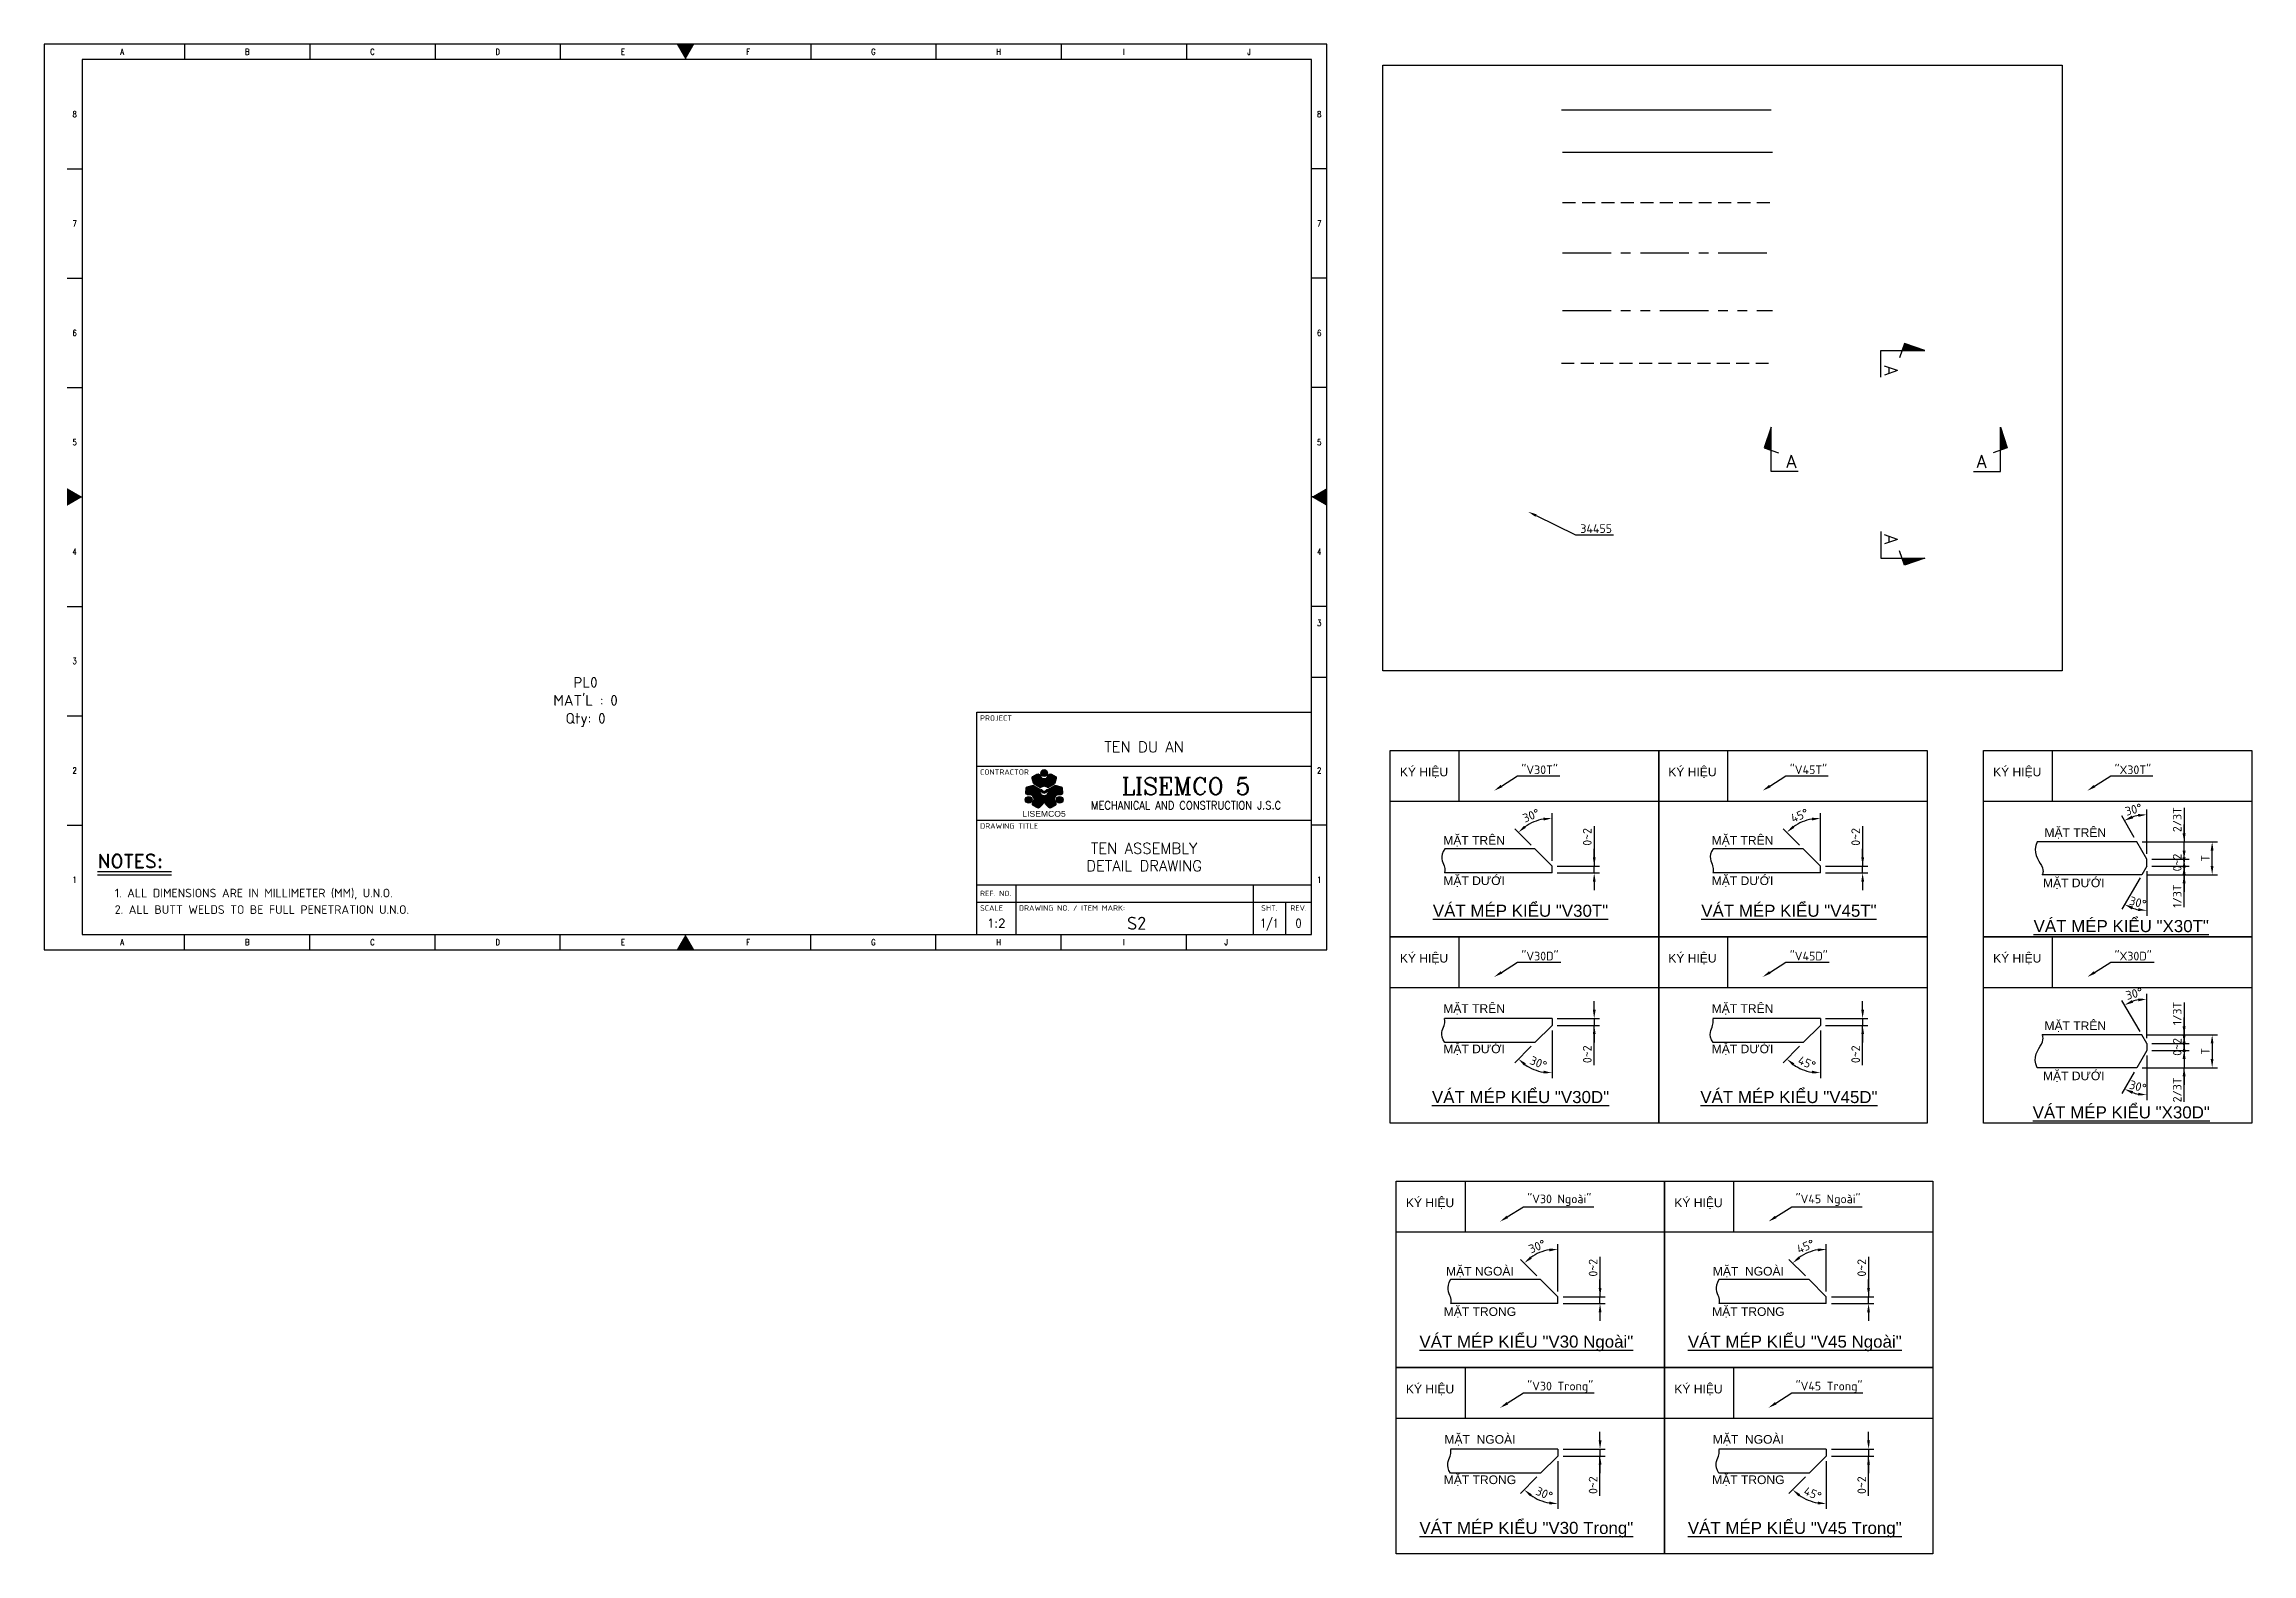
# Model space of a CAD drawing. Header units: millimetres. Extents: x 0 to 1022, y -280 to 420.
import ezdxf
from ezdxf import colors
from ezdxf.entities.mleader import LeaderData, LeaderLine
from ezdxf.enums import TextEntityAlignment as Align
from ezdxf.math import Vec2, Vec3

# ---------------------------------------------------------------- set-up
doc = ezdxf.new("R2010")
doc.units = ezdxf.units.MM
doc.header["$LTSCALE"] = 12
for name, pattern in [('CENTER', [2, 1.25, -0.25, 0.25, -0.25]), ('HIDDEN', [0.375, 0.25, -0.125]), ('PHANTOM', [2.5, 1.25, -0.25, 0.25, -0.25, 0.25, -0.25])]:
    doc.linetypes.add(name, pattern=pattern)
for name, color, linetype in [('1', 1, 'CENTER'), ('2', 2, 'HIDDEN'), ('3', 3, 'Continuous'), ('4', 4, 'Continuous'), ('6', 5, 'PHANTOM'), ('9', 9, 'Continuous'), ('M-Joint', 4, 'HIDDEN')]:
    doc.layers.add(name, color=color, linetype=linetype)
doc.styles.add('Arial Narrow', font='ARIALN.TTF')
doc.styles.add('ISOCP', font='isocpeur.ttf')
doc.styles.add('romanc', font='romanc.shx')
doc.styles.add('romand', font='romand.shx')
doc.styles.add('romans', font='romans.shx', dxfattribs={"width": 0.8})
doc.styles.add('VM', font='arial.ttf')

# ---------------------------------------------------------------- blocks, each defined once
blk = doc.blocks.new('A$C0BBF6388')
at = {"layer": '3'}
blk.add_line((0, 0), (21.38, 0), dxfattribs=at)
at = {"layer": '4'}
blk.add_line((0, -1), (21.38, -1), dxfattribs=at)
at = {"layer": '2', "color": 2, "insert": (5, -5), "char_height": 2.5, "attachment_point": 1, "style": 'ISOCP'}
blk.add_mtext('\\pxsm1.15;1. ALL DIMENSIONS ARE IN MILLIMETER (MM), U.N.O.\\P2. ALL BUTT WELDS TO BE FULL PENETRATION U.N.O.', dxfattribs=at)
at = {"layer": '3', "style": 'romand'}
blk.add_text('NOTES:', height=4, dxfattribs=at).set_placement((0, 3), align=Align.MIDDLE_LEFT)
blk = doc.blocks.new('L5MC Logo')
at = {"layer": '3'}
h = blk.add_hatch(color=5, dxfattribs=at)
h.dxf.hatch_style = 1
h.paths.add_polyline_path([(-13.6, 5), (-33.3, 16.3, 0.198912), (-37.1, 16.8), (-52, 12.8, 0.329462), (-55.7, 8.2), (-56.3, -6.8, 0.392601), (-51.8, -11.9), (-38.7, -13.4, -0.238604), (-35, -15.8), (-31.2, -22.4, -0.238604), (-31, -26.9), (-36.2, -38.9, 0.392601), (-34, -45.3), (-20.8, -52.3, 0.329462), (-14.9, -51.5), (-4, -40.5, 0.198912), (-2.5, -37), (-2.5, -14.3, -0.467113)])
h = blk.add_hatch(color=5, dxfattribs=at)
h.dxf.hatch_style = 1
h.paths.add_polyline_path([(11.1, 9.3), (30.8, 20.7, 0.198912), (33.1, 23.7), (37.1, 38.6, 0.329462), (34.9, 44.2), (22.3, 52.1, 0.392601), (15.6, 50.8), (7.8, 40.2, -0.238604), (3.8, 38.2), (-3.8, 38.2, -0.238604), (-7.8, 40.2), (-15.6, 50.8, 0.392601), (-22.3, 52.1), (-34.9, 44.2, 0.329462), (-37.1, 38.6), (-33.1, 23.7, 0.198912), (-30.8, 20.7), (-11.1, 9.3, -0.467113)])
h = blk.add_hatch(color=1, dxfattribs=at)
h.dxf.hatch_style = 1
h.paths.add_polyline_path([(4.8, -5.2), (10.3, -1.1, 1), (7.3, 2.9), (3, -0.3, -0.334595), (-3, -0.3), (-7.3, 2.9, 1), (-10.3, -1.1), (-4.8, -5.2, 0.334595)])
h = blk.add_hatch(color=1, dxfattribs=at)
h.dxf.hatch_style = 1
h.paths.add_polyline_path([(10.5, 55.3, 1), (-10.5, 55.3, 1)])
h = blk.add_hatch(color=5, dxfattribs=at)
h.dxf.hatch_style = 1
h.paths.add_polyline_path([(2.5, -14.3), (2.5, -37, 0.198912), (4, -40.5), (14.9, -51.5, 0.329462), (20.8, -52.3), (34, -45.3, 0.392601), (36.2, -38.9), (31, -26.9, -0.238604), (31.2, -22.4), (35, -15.8, -0.238604), (38.7, -13.4), (51.8, -11.9, 0.392601), (56.3, -6.8), (55.7, 8.2, 0.329462), (52, 12.8), (37.1, 16.8, 0.198912), (33.3, 16.3), (13.6, 5, -0.467113)])
h = blk.add_hatch(color=1, dxfattribs=at)
h.dxf.hatch_style = 1
h.paths.add_polyline_path([(-37.3, -27.6, 1), (-58.3, -27.6, 1)])
h = blk.add_hatch(color=1, dxfattribs=at)
h.dxf.hatch_style = 1
h.paths.add_polyline_path([(37.3, -27.6, 1), (58.3, -27.6, 1)])
at = {"layer": '3', "color": 5}
for points in [[(-31.2, -22.4), (-35, -15.8, 0.238604), (-38.7, -13.4), (-51.8, -11.9, -0.392601), (-56.3, -6.8), (-55.7, 8.2, -0.329462), (-52, 12.8), (-37.1, 16.8, -0.198912), (-33.3, 16.3), (-13.6, 5, 0.467113), (-2.5, -14.3), (-2.5, -37, -0.198912), (-4, -40.5), (-14.9, -51.5, -0.329462), (-20.8, -52.3), (-34, -45.3, -0.392601), (-36.2, -38.9), (-31, -26.9, 0.238604)], [(-3.8, 38.2), (3.8, 38.2, 0.238604), (7.8, 40.2), (15.6, 50.8, -0.392601), (22.3, 52.1), (34.9, 44.2, -0.329462), (37.1, 38.6), (33.1, 23.7, -0.198912), (30.8, 20.7), (11.1, 9.3, 0.467113), (-11.1, 9.3), (-30.8, 20.7, -0.198912), (-33.1, 23.7), (-37.1, 38.6, -0.329462), (-34.9, 44.2), (-22.3, 52.1, -0.392601), (-15.6, 50.8), (-7.8, 40.2, 0.238604)], [(35, -15.8), (31.2, -22.4, 0.238604), (31, -26.9), (36.2, -38.9, -0.392601), (34, -45.3), (20.8, -52.3, -0.329462), (14.9, -51.5), (4, -40.5, -0.198912), (2.5, -37), (2.5, -14.3, 0.467113), (13.6, 5), (33.3, 16.3, -0.198912), (37.1, 16.8), (52, 12.8, -0.329462), (55.7, 8.2), (56.3, -6.8, -0.392601), (51.8, -11.9), (38.7, -13.4, 0.238604)]]:
    blk.add_lwpolyline(points, format="xyb", close=True, dxfattribs=at)
at = {"layer": '3', "color": 1}
blk.add_lwpolyline([(-3, -0.3), (-7.3, 2.9, 1), (-10.3, -1.1), (-4.8, -5.2, 0.334595), (4.8, -5.2), (10.3, -1.1, 1), (7.3, 2.9), (3, -0.3, -0.334595)], format="xyb", close=True, dxfattribs=at)
for centre in [(0, 55.3), (-47.8, -27.6), (47.8, -27.6)]:
    blk.add_circle(centre, 10.5, dxfattribs=at)
at = {"layer": '1', "style": 'Arial Narrow', "width": 1.295911}
blk.add_text('LISEMCO5', height=17.86, dxfattribs=at).set_placement((-67.5, -79.6), (66.5, -79.6), align=Align.FIT)
blk = doc.blocks.new('KHUNG TEN')
at = {"layer": '3'}
blk.add_lwpolyline([(-816, 10), (-10, 10), (-10, 584), (-816, 584)], close=True, dxfattribs=at)
at = {"layer": '4'}
for p, q in [((-748.9, 594), (-748.9, 584)), ((-666.8, 594), (-666.8, 584)), ((-584.7, 594), (-584.7, 584)), ((-502.6, 594), (-502.6, 584)), ((-420.5, 594), (-420.5, 584)), ((-338.4, 594), (-338.4, 584)), ((-256.3, 594), (-256.3, 584)), ((-174.2, 594), (-174.2, 584)), ((-92.1, 594), (-92.1, 584)), ((-826, 512.2), (-816, 512.2)), ((0, 512.2), (-10, 512.2)), ((-826, 440.5), (-816, 440.5)), ((0, 440.5), (-10, 440.5)), ((-826, 368.8), (-816, 368.8)), ((0, 368.8), (-10, 368.8)), ((-826, 297), (-816, 297)), ((0, 297), (-10, 297)), ((-826, 225.2), (-816, 225.2)), ((0, 225.2), (-10, 225.2)), ((0, 178.5), (-10, 178.5)), ((-826, 153.5), (-816, 153.5)), ((-826, 81.8), (-816, 81.8)), ((0, 81.8), (-10, 81.8)), ((-748.9, 0), (-748.9, 10)), ((-666.8, 0), (-666.8, 10)), ((-584.7, 0), (-584.7, 10)), ((-502.6, 0), (-502.6, 10)), ((-420.5, 0), (-420.5, 10)), ((-338.4, 0), (-338.4, 10)), ((-256.3, 0), (-256.3, 10)), ((-174.2, 0), (-174.2, 10)), ((-92.1, 0), (-92.1, 10))]:
    blk.add_line(p, q, dxfattribs=at)
blk.add_lwpolyline([(-841, 0), (0, 0), (0, 594), (-841, 594)], close=True, dxfattribs=at)
for points in [[(-420.5, 584), (-414.7, 594), (-420.5, 584), (-426.3, 594)], [(-816, 297), (-826, 291.2), (-816, 297), (-826, 302.8)], [(-10, 297), (0, 291.2), (-10, 297), (0, 302.8)], [(-420.5, 10), (-414.7, 0), (-420.5, 10), (-426.3, 0)]]:
    blk.add_solid(points, dxfattribs=at)
at = {"layer": '2', "style": 'romanc', "width": 0.8}
for s, p in [('A', (-789.9, 589)), ('B', (-707.8, 589)), ('C', (-625.8, 589)), ('D', (-543.6, 589)), ('E', (-461.5, 589)), ('F', (-379.4, 589)), ('G', (-297.3, 589)), ('H', (-215.2, 589)), ('I', (-133.1, 589)), ('J', (-51, 589)), ('8', (-821, 548.1)), ('8', (-5, 548.1)), ('7', (-821, 476.4)), ('7', (-5, 476.4)), ('6', (-821, 404.6)), ('6', (-5, 404.6)), ('5', (-821, 332.9)), ('5', (-5, 332.9)), ('4', (-821, 261.1)), ('4', (-5, 261.1)), ('3', (-5, 214.4)), ('3', (-821, 189.4)), ('2', (-821, 117.6)), ('2', (-5, 117.6)), ('1', (-821, 45.9)), ('1', (-5, 45.9)), ('A', (-789.9, 5)), ('B', (-707.8, 5)), ('C', (-625.8, 5)), ('D', (-543.6, 5)), ('E', (-461.5, 5)), ('F', (-379.4, 5)), ('G', (-297.3, 5)), ('H', (-215.2, 5)), ('I', (-133.1, 5)), ('J', (-66, 5))]:
    blk.add_text(s, height=4, dxfattribs=at).set_placement(p, align=Align.MIDDLE_CENTER)

msp = doc.modelspace()

# ---------------------------------------------------------------- hatches: boundary and pattern name
at = {"layer": '9'}
for points in [[(860.4, 277.7), (871, 277.7), (861.5, 280.8)], [(799.8, 231.4), (799.8, 242.1), (796.6, 232.5)], [(905.9, 231.4), (905.9, 242.1), (909.1, 232.5)], [(860.4, 181.4), (871, 181.4), (861.5, 178.2)]]:
    msp.add_hatch(color=256, dxfattribs=at).paths.add_polyline_path(points)

# ---------------------------------------------------------------- linework, layer by layer
msp.add_line((702.6, 389.1), (799.7, 389.1))
msp.add_lwpolyline([(619.9, 409.8), (934.6, 409.8), (934.6, 129.3), (619.9, 129.3)], close=True)
at = {"layer": '1', "ltscale": 1.5}
msp.add_line((703.2, 322.8), (800.4, 322.8), dxfattribs=at)
at = {"layer": '2', "ltscale": 2}
msp.add_line((703.2, 346.2), (800.4, 346.2), dxfattribs=at)
at = {"layer": '3'}
for p, q in [((703.2, 369.5), (800.4, 369.5)), ((431.9, 7.1), (431.9, 110.1)), ((431.9, 110.1), (586.9, 110.1)), ((655.2, 92.3), (655.2, 68.9)), ((779.5, 92.3), (779.5, 68.9)), ((929.9, 92.3), (929.9, 68.9)), ((623.4, 68.9), (747.7, 68.9)), ((747.7, 68.9), (872, 68.9)), ((898.1, 68.9), (1022.4, 68.9)), ((690.3, 46.8), (648.6, 46.8)), ((690.3, 46.8), (698.3, 38.8)), ((814.6, 46.8), (772.9, 46.8)), ((814.6, 46.8), (822.6, 38.8)), ((969.1, 50), (922.9, 50)), ((973.7, 42), (969.1, 50)), ((973.7, 38.8), (973.7, 42)), ((698.3, 35.6), (698.3, 38.8)), ((822.6, 35.6), (822.6, 38.8)), ((971.4, 34.8), (925.2, 34.8)), ((973.7, 38.8), (971.4, 34.8)), ((655.2, 6), (655.2, -17.4)), ((779.5, 6), (779.5, -17.4)), ((929.9, 6), (929.9, -17.4)), ((623.4, -17.4), (747.7, -17.4)), ((747.7, -17.4), (872, -17.4)), ((898.1, -17.4), (1022.4, -17.4)), ((690.3, -43), (698.3, -35)), ((698.3, -31.8), (698.3, -35)), ((814.6, -43), (822.6, -35)), ((822.6, -31.8), (822.6, -35)), ((971.4, -39.4), (925.2, -39.4)), ((973.7, -43.4), (971.4, -39.4)), ((690.3, -43), (648.6, -43)), ((814.6, -43), (772.9, -43)), ((973.7, -46.6), (969.1, -54.6)), ((973.7, -43.4), (973.7, -46.6)), ((969.1, -54.6), (922.9, -54.6)), ((658, -107.2), (658, -130.7)), ((782.3, -107.2), (782.3, -130.7)), ((626.1, -130.7), (750.4, -130.7)), ((750.4, -130.7), (874.7, -130.7)), ((693, -152.7), (651.3, -152.7)), ((693, -152.7), (701, -160.7)), ((817.3, -152.7), (775.6, -152.7)), ((817.3, -152.7), (825.3, -160.7)), ((701, -163.9), (701, -160.7)), ((825.3, -163.9), (825.3, -160.7)), ((658, -193.5), (658, -217)), ((782.3, -193.5), (782.3, -217)), ((626.1, -217), (750.4, -217)), ((750.4, -217), (874.7, -217)), ((693, -242.5), (701, -234.5)), ((701, -231.3), (701, -234.5)), ((817.3, -242.5), (825.3, -234.5)), ((825.3, -231.3), (825.3, -234.5)), ((693, -242.5), (651.3, -242.5)), ((817.3, -242.5), (775.6, -242.5))]:
    msp.add_line(p, q, dxfattribs=at)
for points in [[(623.4, 92.3), (747.7, 92.3), (747.7, 6), (623.4, 6)], [(747.7, 92.3), (872, 92.3), (872, 6), (747.7, 6)], [(898.1, 92.3), (1022.4, 92.3), (1022.4, 6), (898.1, 6)], [(623.4, 6), (747.7, 6), (747.7, -80.3), (623.4, -80.3)], [(747.7, 6), (872, 6), (872, -80.3), (747.7, -80.3)], [(898.1, 6), (1022.4, 6), (1022.4, -80.3), (898.1, -80.3)], [(626.1, -107.2), (750.4, -107.2), (750.4, -193.5), (626.1, -193.5)], [(750.4, -107.2), (874.7, -107.2), (874.7, -193.5), (750.4, -193.5)], [(626.1, -193.5), (750.4, -193.5), (750.4, -279.8), (626.1, -279.8)], [(750.4, -193.5), (874.7, -193.5), (874.7, -279.8), (750.4, -279.8)]]:
    msp.add_lwpolyline(points, close=True, dxfattribs=at)
for points in [[(698.3, 35.6), (648.5, 35.6)], [(822.6, 35.6), (772.8, 35.6)], [(698.3, -31.8), (648.5, -31.8)], [(822.6, -31.8), (772.8, -31.8)], [(701, -163.9), (651.3, -163.9)], [(825.3, -163.9), (775.6, -163.9)], [(701, -231.3), (651.3, -231.3)], [(825.3, -231.3), (775.6, -231.3)]]:
    msp.add_lwpolyline(points, dxfattribs=at)
for points in [[(648.6, 46.8), (646.1, 43.1), (649.3, 38.5), (648.5, 35.6), (648.5, 35.6)], [(772.9, 46.8), (770.4, 43.1), (773.7, 38.5), (772.8, 35.6), (772.8, 35.6)], [(648.6, -43), (646.1, -39.2), (649.3, -34.6), (648.5, -31.8), (648.5, -31.8)], [(772.9, -43), (770.4, -39.2), (773.7, -34.6), (772.8, -31.8), (772.8, -31.8)], [(651.3, -152.7), (648.8, -156.5), (652.1, -161.1), (651.3, -163.9), (651.3, -163.9)], [(775.6, -152.7), (773.1, -156.5), (776.4, -161.1), (775.6, -163.9), (775.6, -163.9)], [(651.3, -242.5), (648.8, -238.8), (652.1, -234.2), (651.3, -231.3), (651.3, -231.3)], [(775.6, -242.5), (773.1, -238.8), (776.4, -234.2), (775.6, -231.3), (775.6, -231.3)]]:
    msp.add_open_spline(points, degree=3, dxfattribs=at)
for points in [[(922.9, 50), (920.6, 45.2), (927.5, 36.8), (925.2, 34.8), (925.2, 34.8)], [(922.9, -54.6), (920.6, -49.8), (927.5, -41.4), (925.2, -39.4), (925.2, -39.4)]]:
    msp.add_open_spline(points, degree=3, knots=[0.215679, 0.215679, 0.215679, 0.215679, 1, 2, 2, 2, 2], dxfattribs=at)
at = {"layer": '4'}
for p, q in [((431.9, 85.1), (586.9, 85.1)), ((698.3, 41.2), (698.3, 63.3)), ((822.6, 41.2), (822.6, 63.3)), ((967.9, 52.1), (962.2, 62)), ((973.7, 44.4), (973.7, 65)), ((991, 65.8), (991, 50)), ((431.9, 60.1), (586.9, 60.1)), ((688.6, 48.5), (681, 56.1)), ((717.8, 57.3), (717.8, 38.8)), ((812.9, 48.5), (805.3, 56.1)), ((842.1, 57.3), (842.1, 38.8)), ((991, 54), (991, 58)), ((717.8, 42.8), (717.8, 46.8)), ((842.1, 42.8), (842.1, 46.8)), ((971.5, 50), (993.4, 50)), ((971.5, 50), (1006.4, 50)), ((976.1, 42), (993.4, 42)), ((976.1, 42), (993.4, 42)), ((991, 46), (991, 50)), ((991, 42), (991, 50)), ((991, 42), (991, 50)), ((991, 42.8), (991, 46.8)), ((991, 38.8), (991, 42)), ((1004, 38.8), (1004, 46)), ((700.7, 38.8), (720.2, 38.8)), ((700.7, 35.6), (720.2, 35.6)), ((717.8, 35.6), (717.8, 38.8)), ((717.8, 35.6), (717.8, 38.8)), ((717.8, 31.6), (717.8, 27.6)), ((825, 38.8), (844.5, 38.8)), ((825, 35.6), (844.5, 35.6)), ((842.1, 35.6), (842.1, 38.8)), ((842.1, 35.6), (842.1, 38.8)), ((842.1, 31.6), (842.1, 27.6)), ((970.6, 33.3), (962.2, 18.9)), ((973.7, 36.4), (973.7, 15.8)), ((973.8, 34.8), (993.4, 34.8)), ((973.8, 34.8), (1006.4, 34.8)), ((976.1, 38.8), (993.4, 38.8)), ((976.1, 38.8), (993.4, 38.8)), ((991, 34.8), (991, 38.8)), ((991, 34.8), (991, 38.8)), ((991, 38), (991, 34)), ((991, 19.8), (991, 34.8)), ((991, 34.8), (991, 30.8)), ((991, 30.8), (991, 26.8)), ((431.9, 30.1), (586.9, 30.1)), ((431.9, 22.1), (586.9, 22.1)), ((449.9, 30.1), (449.9, 7.1)), ((559.9, 30.1), (559.9, 7.1)), ((574.9, 22.1), (574.9, 7.1)), ((973.7, -41), (973.7, -20.4)), ((717.8, -27.8), (717.8, -23.8)), ((842.1, -27.8), (842.1, -23.8)), ((970.6, -37.9), (962.2, -23.5)), ((991, -24.4), (991, -39.4)), ((698.3, -37.4), (698.3, -59.4)), ((700.7, -31.8), (720.2, -31.8)), ((700.7, -35), (720.2, -35)), ((717.8, -31.8), (717.8, -35)), ((717.8, -31.8), (717.8, -35)), ((717.8, -53.4), (717.8, -35)), ((717.8, -39), (717.8, -43)), ((822.6, -37.4), (822.6, -59.4)), ((825, -31.8), (844.5, -31.8)), ((825, -35), (844.5, -35)), ((842.1, -31.8), (842.1, -35)), ((842.1, -31.8), (842.1, -35)), ((842.1, -53.4), (842.1, -35)), ((842.1, -39), (842.1, -43)), ((973.8, -39.4), (993.4, -39.4)), ((973.8, -39.4), (1006.4, -39.4)), ((991, -35.4), (991, -31.4)), ((991, -39.4), (991, -35.4)), ((991, -42.6), (991, -38.6)), ((991, -39.4), (991, -43.4)), ((991, -39.4), (991, -43.4)), ((688.6, -44.7), (681, -52.3)), ((812.9, -44.7), (805.3, -52.3)), ((973.7, -49), (973.7, -69.6)), ((976.1, -43.4), (993.4, -43.4)), ((976.1, -43.4), (993.4, -43.4)), ((976.1, -46.6), (993.4, -46.6)), ((976.1, -46.6), (993.4, -46.6)), ((991, -43.4), (991, -46.6)), ((991, -46.6), (991, -54.6)), ((991, -46.6), (991, -54.6)), ((991, -47.4), (991, -51.4)), ((991, -50.6), (991, -54.6)), ((1004, -43.4), (1004, -50.6)), ((967.9, -56.7), (962.2, -66.6)), ((971.5, -54.6), (993.4, -54.6)), ((971.5, -54.6), (1006.4, -54.6)), ((991, -70.4), (991, -54.6)), ((991, -58.6), (991, -62.6)), ((701, -158.3), (701, -136.3)), ((720.5, -142.3), (720.5, -160.7)), ((825.3, -158.3), (825.3, -136.3)), ((844.9, -142.3), (844.9, -160.7)), ((691.3, -151), (683.7, -143.4)), ((720.5, -156.7), (720.5, -152.7)), ((815.6, -151), (808, -143.4)), ((844.9, -156.7), (844.9, -152.7)), ((703.4, -160.7), (722.9, -160.7)), ((720.5, -163.9), (720.5, -160.7)), ((720.5, -163.9), (720.5, -160.7)), ((827.7, -160.7), (847.3, -160.7)), ((844.9, -163.9), (844.9, -160.7)), ((844.9, -163.9), (844.9, -160.7)), ((703.4, -163.9), (722.9, -163.9)), ((720.5, -167.9), (720.5, -171.9)), ((827.7, -163.9), (847.3, -163.9)), ((844.9, -167.9), (844.9, -171.9)), ((720.5, -227.3), (720.5, -223.3)), ((844.9, -227.3), (844.9, -223.3)), ((703.4, -231.3), (722.9, -231.3)), ((703.4, -234.5), (722.9, -234.5)), ((720.5, -231.3), (720.5, -234.5)), ((720.5, -231.3), (720.5, -234.5)), ((720.5, -253), (720.5, -234.5)), ((827.7, -231.3), (847.3, -231.3)), ((827.7, -234.5), (847.3, -234.5)), ((844.9, -231.3), (844.9, -234.5)), ((844.9, -231.3), (844.9, -234.5)), ((844.9, -253), (844.9, -234.5)), ((691.3, -244.2), (683.7, -251.8)), ((701, -236.9), (701, -259)), ((720.5, -238.5), (720.5, -242.5)), ((815.6, -244.2), (808, -251.8)), ((825.3, -236.9), (825.3, -259)), ((844.9, -238.5), (844.9, -242.5))]:
    msp.add_line(p, q, dxfattribs=at)
for centre, radius, start, end in [((973.7, 42), 20.6, 101.1433, 108.8567), ((698.3, 38.8), 22.1, 100.4077, 124.5923), ((822.6, 38.8), 22.1, 100.4077, 124.5923), ((973.7, 38.8), 20.6, 251.1433, 258.8567), ((973.7, -43.4), 20.6, 101.1433, 108.8567), ((698.3, -35), 22.1, 235.4077, 259.5923), ((822.6, -35), 22.1, 235.4077, 259.5923), ((973.7, -46.6), 20.6, 251.1433, 258.8567), ((701, -160.7), 22.1, 100.4077, 124.5923), ((825.3, -160.7), 22.1, 100.4077, 124.5923), ((701, -234.5), 22.1, 235.4077, 259.5923), ((825.3, -234.5), 22.1, 235.4077, 259.5923)]:
    msp.add_arc(centre, radius, start, end, dxfattribs=at)
for points in [[(967.4, 60.9), (966.8, 62.2), (963.4, 59.9)], [(969.7, 62.9), (969.8, 61.6), (973.7, 62.6)], [(686.2, 56.5), (685.3, 57.5), (682.7, 54.4)], [(694.2, 61.2), (694.4, 59.9), (698.3, 60.9)], [(810.5, 56.5), (809.7, 57.5), (807, 54.4)], [(818.6, 61.2), (818.7, 59.9), (822.6, 60.9)], [(990.3, 54), (991.7, 54), (991, 50)], [(717.2, 42.8), (718.5, 42.8), (717.8, 38.8)], [(841.5, 42.8), (842.8, 42.8), (842.1, 38.8)], [(990.3, 46), (991.7, 46), (991, 42)], [(990.3, 42.8), (991.7, 42.8), (991, 38.8)], [(990.3, 38), (991.7, 38), (991, 42)], [(1003.3, 46), (1004.6, 46), (1004, 50)], [(717.2, 31.6), (718.5, 31.6), (717.8, 35.6)], [(841.5, 31.6), (842.8, 31.6), (842.1, 35.6)], [(990.3, 34.8), (991.7, 34.8), (991, 38.8)], [(990.3, 30.8), (991.7, 30.8), (991, 34.8)], [(1003.3, 38.8), (1004.6, 38.8), (1004, 34.8)], [(967.4, 20), (966.8, 18.7), (963.4, 21)], [(969.7, 18), (969.8, 19.3), (973.7, 18.2)], [(717.2, -27.8), (718.5, -27.8), (717.8, -31.8)], [(841.5, -27.8), (842.8, -27.8), (842.1, -31.8)], [(967.4, -24.5), (966.8, -23.3), (963.4, -25.6)], [(969.7, -22.6), (969.8, -23.9), (973.7, -22.8)], [(717.2, -39), (718.5, -39), (717.8, -35)], [(841.5, -39), (842.8, -39), (842.1, -35)], [(990.3, -35.4), (991.7, -35.4), (991, -39.4)], [(990.3, -39.4), (991.7, -39.4), (991, -43.4)], [(1003.3, -43.4), (1004.6, -43.4), (1004, -39.4)], [(686.2, -52.6), (685.3, -53.6), (682.7, -50.6)], [(810.5, -52.6), (809.7, -53.6), (807, -50.6)], [(990.3, -42.6), (991.7, -42.6), (991, -46.6)], [(990.3, -47.4), (991.7, -47.4), (991, -43.4)], [(990.3, -50.6), (991.7, -50.6), (991, -46.6)], [(1003.3, -50.6), (1004.6, -50.6), (1004, -54.6)], [(694.2, -57.3), (694.4, -56), (698.3, -57)], [(818.6, -57.3), (818.7, -56), (822.6, -57)], [(990.3, -58.6), (991.7, -58.6), (991, -54.6)], [(967.4, -65.5), (966.8, -66.7), (963.4, -64.5)], [(969.7, -67.5), (969.8, -66.2), (973.7, -67.2)], [(688.9, -143.1), (688.1, -142.1), (685.4, -145.1)], [(697, -138.4), (697.1, -139.7), (701, -138.7)], [(813.2, -143.1), (812.4, -142.1), (809.7, -145.1)], [(821.3, -138.4), (821.4, -139.7), (825.3, -138.7)], [(719.9, -156.7), (721.2, -156.7), (720.5, -160.7)], [(844.2, -156.7), (845.5, -156.7), (844.9, -160.7)], [(719.9, -167.9), (721.2, -167.9), (720.5, -163.9)], [(844.2, -167.9), (845.5, -167.9), (844.9, -163.9)], [(719.9, -227.3), (721.2, -227.3), (720.5, -231.3)], [(719.9, -238.5), (721.2, -238.5), (720.5, -234.5)], [(844.2, -227.3), (845.5, -227.3), (844.9, -231.3)], [(844.2, -238.5), (845.5, -238.5), (844.9, -234.5)], [(688.9, -252.2), (688.1, -253.2), (685.4, -250.1)], [(697, -256.9), (697.1, -255.6), (701, -256.6)], [(813.2, -252.2), (812.4, -253.2), (809.7, -250.1)], [(821.3, -256.9), (821.4, -255.6), (825.3, -256.6)]]:
    msp.add_solid(points, dxfattribs=at)
at = {"layer": '6', "ltscale": 1.5}
msp.add_line((703.2, 296.1), (800.4, 296.1), dxfattribs=at)
at = {"layer": '9'}
for points in [[(850.5, 265.2), (850.5, 277.7), (871, 277.7), (861.5, 280.8), (859.2, 274.2)], [(812.2, 221.5), (799.8, 221.5), (799.8, 242.1), (796.6, 232.5), (803.2, 230.2)], [(893.5, 221.5), (905.9, 221.5), (905.9, 242.1), (909.1, 232.5), (902.5, 230.2)], [(850.5, 193.8), (850.5, 181.4), (871, 181.4), (861.5, 178.2), (859.2, 184.8)]]:
    msp.add_lwpolyline(points, dxfattribs=at)
at = {"layer": 'M-Joint', "ltscale": 2}
msp.add_line((702.6, 271.8), (799.7, 271.8), dxfattribs=at)

# ---------------------------------------------------------------- block references
at = {"xscale": 0.15, "yscale": 0.15, "zscale": 0.15}
msp.add_blockref('L5MC Logo', (463.1, 73.6), dxfattribs=at)
at = {"layer": '1', "linetype": 'ByBlock', "xscale": 0.706302021403092, "yscale": 0.706302021403092, "zscale": 0.706302021403092}
msp.add_blockref('KHUNG TEN', (594, 0), dxfattribs=at)
at = {"layer": '4', "xscale": 1.6, "yscale": 1.6, "zscale": 1.6}
msp.add_blockref('A$C0BBF6388', (24.7, 36.3), dxfattribs=at)

# ---------------------------------------------------------------- texts
at = {"layer": '2', "style": 'ISOCP'}
for s, p in [('PROJECT', (433.4, 108.6)), ('CONTRACTOR', (433.4, 83.6)), ('DRAWING TITLE', (433.4, 58.6)), ('SCALE', (433.4, 20.6)), ('DRAWING NO. / ITEM MARK:', (451.4, 20.6))]:
    msp.add_text(s, height=2.5, dxfattribs=at).set_placement(p, align=Align.TOP_LEFT)
at = {"layer": '2'}
for s, height, style, p in [('KÝ HIỆU', 4, 'VM', (639, 82.4)), ('KÝ HIỆU', 4, 'VM', (763.3, 82.4)), ('KÝ HIỆU', 4, 'VM', (913.7, 82.4)), ('MẶT TRÊN', 4, 'VM', (662.2, 50.7)), ('MẶT TRÊN', 4, 'VM', (786.5, 50.7)), ('MẶT TRÊN', 4, 'VM', (940.6, 54.3)), ('DETAIL DRAWING', 5, 'romanc', (509.4, 38.9)), ('MẶT DƯỚI', 4, 'VM', (662.2, 32)), ('MẶT DƯỚI', 4, 'VM', (786.5, 32)), ('MẶT DƯỚI', 4, 'VM', (939.9, 31)), ('%%UVÁT MÉP KIỂU "V30T"', 5.6, 'VM', (683.7, 18.1)), ('%%UVÁT MÉP KIỂU "V45T"', 5.6, 'VM', (808, 18.1)), ('S2', 6, 'ISOCP', (505.9, 12.3)), ('%%UVÁT MÉP KIỂU "X30T"', 5.6, 'VM', (961.9, 11)), ('KÝ HIỆU', 4, 'VM', (639, -3.9)), ('KÝ HIỆU', 4, 'VM', (763.3, -3.9)), ('KÝ HIỆU', 4, 'VM', (913.7, -3.9)), ('MẶT TRÊN', 4, 'VM', (662.2, -27.2)), ('MẶT TRÊN', 4, 'VM', (786.5, -27.2)), ('MẶT TRÊN', 4, 'VM', (940.6, -35.2)), ('MẶT DƯỚI', 4, 'VM', (662.2, -45.9)), ('MẶT DƯỚI', 4, 'VM', (786.5, -45.9)), ('MẶT DƯỚI', 4, 'VM', (939.9, -58.4)), ('%%UVÁT MÉP KIỂU "V30D"', 5.6, 'VM', (683.7, -68.2)), ('%%UVÁT MÉP KIỂU "V45D"', 5.6, 'VM', (808, -68.2)), ('%%UVÁT MÉP KIỂU "X30D"', 5.6, 'VM', (961.9, -75.3)), ('KÝ HIỆU', 4, 'VM', (641.8, -117.2)), ('KÝ HIỆU', 4, 'VM', (766.1, -117.2)), ('MẶT NGOÀI', 4, 'VM', (664.9, -148.9)), ('MẶT  NGOÀI', 4, 'VM', (789.2, -148.9)), ('MẶT TRONG', 4, 'VM', (664.9, -167.6)), ('MẶT TRONG', 4, 'VM', (789.2, -167.6)), ('%%UVÁT MÉP KIỂU "V30 Ngoài"', 5.6, 'VM', (686.4, -181.5)), ('%%UVÁT MÉP KIỂU "V45 Ngoài"', 5.6, 'VM', (810.7, -181.5)), ('KÝ HIỆU', 4, 'VM', (641.8, -203.5)), ('KÝ HIỆU', 4, 'VM', (766.1, -203.5)), ('MẶT  NGOÀI', 4, 'VM', (664.9, -226.8)), ('MẶT  NGOÀI', 4, 'VM', (789.2, -226.8)), ('MẶT TRONG', 4, 'VM', (664.9, -245.5)), ('MẶT TRONG', 4, 'VM', (789.2, -245.5)), ('%%UVÁT MÉP KIỂU "V30 Trong"', 5.6, 'VM', (686.4, -267.8)), ('%%UVÁT MÉP KIỂU "V45 Trong"', 5.6, 'VM', (810.7, -267.8))]:
    msp.add_text(s, height=height, dxfattribs=dict(at, style=style)).set_placement(p, align=Align.MIDDLE_CENTER)
at = {"layer": '2', "style": 'ISOCP'}
msp.add_text('REF. NO.', height=2.5, dxfattribs=at).set_placement((433.4, 26.1), align=Align.MIDDLE_LEFT)
for s, p in [('SHT.', (567.4, 20.6)), ('REV.', (580.9, 20.6))]:
    msp.add_text(s, height=2.5, dxfattribs=at).set_placement(p, align=Align.TOP_CENTER)
at = {"layer": '2', "insert": (199.6, 126.4), "char_height": 5, "attachment_point": 1, "style": 'ISOCP'}
msp.add_mtext_dynamic_manual_height_columns("\\A1;\\pxqc;{\\C2;PL0\\PMAT'L : 0\\PQty: 0}", width=102.223, gutter_width=25, heights=[0], dxfattribs=at)
at = {"layer": '2', "color": 1, "char_height": 5, "attachment_point": 1, "style": 'romanc'}
for s, heights, insert in [('\\pxqc;TEN DU AN', [17], (431.9, 96.5)), ('\\pxqc;TEN ASSEMBLY', [0], (431.9, 49.5))]:
    msp.add_mtext_dynamic_manual_height_columns(s, width=155, gutter_width=20, heights=heights, dxfattribs=dict(at, insert=insert))
at = {"layer": '3', "style": 'romanc'}
msp.add_text('LISEMCO 5', height=8, dxfattribs=at).set_placement((528.8, 79.8), align=Align.TOP_CENTER)
at = {"layer": '3', "style": 'romanc', "width": 0.9}
msp.add_text('MECHANICAL AND CONSTRUCTION J.S.C', height=3.75, dxfattribs=at).set_placement((528.8, 68.8), align=Align.TOP_CENTER)
at = {"layer": '3', "style": 'romanc'}
msp.add_text('1:2', height=4, dxfattribs=at).set_placement((440.9, 12.3), align=Align.MIDDLE_CENTER)
at = {"layer": '3', "style": 'romans', "width": 0.8}
for s, p in [('1/1', (567.4, 12.3)), ('0', (580.9, 12.3))]:
    msp.add_text(s, height=4, dxfattribs=at).set_placement(p, align=Align.MIDDLE_CENTER)
at = {"layer": '4', "color": 2, "char_height": 4, "attachment_point": 5, "style": 'ISOCP'}
for s, insert, rotation in [('\\A1;30°', (688.6, 62.2), 22.5), ('\\A1;45°', (812.9, 62.2), 22.5), ('\\A1;30°', (967.6, 65), 15), ('\\A1;0~2', (714.6, 52.3), 90), ('\\A1;0~2', (838.9, 52.3), 90), ('\\A1;0~2', (987.8, 40.4), 90), ('\\A1;T', (1000.8, 42.4), 90), ('\\A1;30°', (969.6, 21.9), 345), ('\\A1;30°', (967.9, -20.3), 15), ('\\A1;30°', (692, -52.4), 337.5), ('\\A1;0~2', (714.6, -48.4), 90), ('\\A1;45°', (816.3, -52.4), 337.5), ('\\A1;0~2', (838.9, -48.4), 90), ('\\A1;0~2', (987.8, -45), 90), ('\\A1;T', (1000.8, -47), 90), ('\\A1;30°', (969.6, -63.3), 345), ('\\A1;30°', (691.4, -137.4), 22.5), ('\\A1;45°', (815.7, -137.4), 22.5), ('\\A1;0~2', (717.3, -147.3), 90), ('\\A1;0~2', (841.7, -147.3), 90), ('\\A1;0~2', (717.3, -248), 90), ('\\A1;0~2', (841.7, -248), 90), ('\\A1;30°', (694.7, -251.9), 337.5), ('\\A1;45°', (819, -251.9), 337.5)]:
    msp.add_mtext(s, dxfattribs=dict(at, insert=insert, rotation=rotation))
at = {"layer": '4', "color": 3, "char_height": 4, "attachment_point": 5, "rotation": 90, "style": 'ISOCP'}
for s, insert in [('\\A1;2/3T', (987.8, 60.3)), ('\\A1;1/3T', (987.8, 24.9)), ('\\A1;1/3T', (987.8, -29.5)), ('\\A1;2/3T', (987.8, -64.9))]:
    msp.add_mtext(s, dxfattribs=dict(at, insert=insert))
at = {"layer": '9', "style": 'romand'}
for p in [(852.2, 266), (852.2, 187.8)]:
    msp.add_text('A', height=6, rotation=270, dxfattribs=at).set_placement(p, align=Align.RIGHT)
for p in [(811.4, 223.2), (899.5, 223.2)]:
    msp.add_text('A', height=6, dxfattribs=at).set_placement(p, align=Align.RIGHT)

# ---------------------------------------------------------------- leaders
at = {"layer": '4'}
ml = msp.add_multileader_mtext('Standard', dxfattribs=at)
ml.set_content('"V30T"', color=256, style='ISOCP')
ml.set_leader_properties()
ml.build(insert=Vec2(0, 0))
ml.multileader.update_dxf_attribs({"text_left_attachment_type": 5, "text_right_attachment_type": 5, "dogleg_length": 0.36})
ctx = ml.context
ctx.base_point, ctx.landing_gap_size, ctx.plane_origin = Vec3(682.9, 80.6), 1.2, Vec3(664.8, 108.2)
ctx.left_attachment, ctx.right_attachment = 5, 5
notes = []
notes.append((ctx, [(0, (1, 1, 0), (682.3, 80.6), (1, 0), 0.576, [(0, [(671.5, 73.7)], 0, [])])]))
ctx.mtext.insert, ctx.mtext.flow_direction = Vec3(684.1, 85.4), 5
ml = msp.add_multileader_mtext('Standard', dxfattribs=at)
ml.set_content('"V45T"', color=256, style='ISOCP')
ml.set_leader_properties()
ml.build(insert=Vec2(0, 0))
ml.multileader.update_dxf_attribs({"text_left_attachment_type": 5, "text_right_attachment_type": 5, "dogleg_length": 0.36})
ctx = ml.context
ctx.base_point, ctx.landing_gap_size, ctx.plane_origin = Vec3(807.2, 80.6), 1.2, Vec3(789.2, 108.2)
ctx.left_attachment, ctx.right_attachment = 5, 5
notes.append((ctx, [(0, (1, 1, 0), (806.6, 80.6), (1, 0), 0.576, [(0, [(795.8, 73.7)], 0, [])])]))
ctx.mtext.insert, ctx.mtext.flow_direction = Vec3(808.4, 85.4), 5
ml = msp.add_multileader_mtext('Standard', dxfattribs=at)
ml.set_content('"X30T"', color=256, style='ISOCP')
ml.set_leader_properties()
ml.build(insert=Vec2(0, 0))
ml.multileader.update_dxf_attribs({"text_left_attachment_type": 5, "text_right_attachment_type": 5, "dogleg_length": 0.36})
ctx = ml.context
ctx.base_point, ctx.landing_gap_size, ctx.plane_origin = Vec3(957.6, 80.6), 1.2, Vec3(939.5, 108.2)
ctx.left_attachment, ctx.right_attachment = 5, 5
notes.append((ctx, [(0, (1, 1, 0), (957, 80.6), (1, 0), 0.576, [(0, [(946.2, 73.7)], 0, [])])]))
ctx.mtext.insert, ctx.mtext.flow_direction = Vec3(958.8, 85.4), 5
ml = msp.add_multileader_mtext('Standard', dxfattribs=at)
ml.set_content('"V30D"', color=256, style='ISOCP')
ml.set_leader_properties()
ml.build(insert=Vec2(0, 0))
ml.multileader.update_dxf_attribs({"text_left_attachment_type": 5, "text_right_attachment_type": 5, "dogleg_length": 0.36})
ctx = ml.context
ctx.base_point, ctx.landing_gap_size, ctx.plane_origin = Vec3(682.9, -5.7), 1.2, Vec3(664.8, 21.9)
ctx.left_attachment, ctx.right_attachment = 5, 5
notes.append((ctx, [(0, (1, 1, 0), (682.3, -5.7), (1, 0), 0.576, [(0, [(671.5, -12.6)], 0, [])])]))
ctx.mtext.insert, ctx.mtext.flow_direction = Vec3(684.1, -0.9), 5
ml = msp.add_multileader_mtext('Standard', dxfattribs=at)
ml.set_content('"V45D"', color=256, style='ISOCP')
ml.set_leader_properties()
ml.build(insert=Vec2(0, 0))
ml.multileader.update_dxf_attribs({"text_left_attachment_type": 5, "text_right_attachment_type": 5, "dogleg_length": 0.36})
ctx = ml.context
ctx.base_point, ctx.landing_gap_size, ctx.plane_origin = Vec3(807.2, -5.7), 1.2, Vec3(789.2, 21.9)
ctx.left_attachment, ctx.right_attachment = 5, 5
notes.append((ctx, [(0, (1, 1, 0), (806.6, -5.7), (1, 0), 0.576, [(0, [(795.8, -12.6)], 0, [])])]))
ctx.mtext.insert, ctx.mtext.flow_direction = Vec3(808.4, -0.9), 5
ml = msp.add_multileader_mtext('Standard', dxfattribs=at)
ml.set_content('"X30D"', color=256, style='ISOCP')
ml.set_leader_properties()
ml.build(insert=Vec2(0, 0))
ml.multileader.update_dxf_attribs({"text_left_attachment_type": 5, "text_right_attachment_type": 5, "dogleg_length": 0.36})
ctx = ml.context
ctx.base_point, ctx.landing_gap_size, ctx.plane_origin = Vec3(957.6, -5.7), 1.2, Vec3(939.5, 21.9)
ctx.left_attachment, ctx.right_attachment = 5, 5
notes.append((ctx, [(0, (1, 1, 0), (957, -5.7), (1, 0), 0.576, [(0, [(946.2, -12.6)], 0, [])])]))
ctx.mtext.insert, ctx.mtext.flow_direction = Vec3(958.8, -0.9), 5
ml = msp.add_multileader_mtext('Standard', dxfattribs=at)
ml.set_content('"V30 Ngoài"', color=256, style='ISOCP')
ml.set_leader_properties()
ml.build(insert=Vec2(0, 0))
ml.multileader.update_dxf_attribs({"text_left_attachment_type": 5, "text_right_attachment_type": 5, "dogleg_length": 0.36})
ctx = ml.context
ctx.base_point, ctx.landing_gap_size, ctx.plane_origin = Vec3(685.6, -119), 1.2, Vec3(667.6, -91.4)
ctx.left_attachment, ctx.right_attachment = 5, 5
notes.append((ctx, [(0, (1, 1, 0), (685.1, -119), (1, 0), 0.576, [(0, [(674.2, -125.9)], 0, [])])]))
ctx.mtext.insert, ctx.mtext.flow_direction = Vec3(686.8, -113.4), 5
ml = msp.add_multileader_mtext('Standard', dxfattribs=at)
ml.set_content('"V45 Ngoài"', color=256, style='ISOCP')
ml.set_leader_properties()
ml.build(insert=Vec2(0, 0))
ml.multileader.update_dxf_attribs({"text_left_attachment_type": 5, "text_right_attachment_type": 5, "dogleg_length": 0.36})
ctx = ml.context
ctx.base_point, ctx.landing_gap_size, ctx.plane_origin = Vec3(809.9, -119), 1.2, Vec3(791.9, -91.4)
ctx.left_attachment, ctx.right_attachment = 5, 5
notes.append((ctx, [(0, (1, 1, 0), (809.4, -119), (1, 0), 0.576, [(0, [(798.5, -125.9)], 0, [])])]))
ctx.mtext.insert, ctx.mtext.flow_direction = Vec3(811.1, -113.4), 5
ml = msp.add_multileader_mtext('Standard', dxfattribs=at)
ml.set_content('"V30 Trong"', color=256, style='ISOCP')
ml.set_leader_properties()
ml.build(insert=Vec2(0, 0))
ml.multileader.update_dxf_attribs({"text_left_attachment_type": 5, "text_right_attachment_type": 5, "dogleg_length": 0.36})
ctx = ml.context
ctx.base_point, ctx.landing_gap_size, ctx.plane_origin = Vec3(685.6, -205.3), 1.2, Vec3(667.6, -177.7)
ctx.left_attachment, ctx.right_attachment = 5, 5
notes.append((ctx, [(0, (1, 1, 0), (685.1, -205.3), (1, 0), 0.576, [(0, [(674.2, -212.2)], 0, [])])]))
ctx.mtext.insert, ctx.mtext.flow_direction = Vec3(686.8, -200.1), 5
ml = msp.add_multileader_mtext('Standard', dxfattribs=at)
ml.set_content('"V45 Trong"', color=256, style='ISOCP')
ml.set_leader_properties()
ml.build(insert=Vec2(0, 0))
ml.multileader.update_dxf_attribs({"text_left_attachment_type": 5, "text_right_attachment_type": 5, "dogleg_length": 0.36})
ctx = ml.context
ctx.base_point, ctx.landing_gap_size, ctx.plane_origin = Vec3(809.9, -205.3), 1.2, Vec3(791.9, -177.7)
ctx.left_attachment, ctx.right_attachment = 5, 5
notes.append((ctx, [(0, (1, 1, 0), (809.4, -205.3), (1, 0), 0.576, [(0, [(798.5, -212.2)], 0, [])])]))
ctx.mtext.insert, ctx.mtext.flow_direction = Vec3(811.1, -200.1), 5
at = {"layer": '9'}
ml = msp.add_multileader_mtext('Standard', dxfattribs=at)
ml.set_content('34455', color=2, style='ISOCP')
ml.set_leader_properties(color=4)
ml.build(insert=Vec2(0, 0))
ml.multileader.update_dxf_attribs({"text_left_attachment_type": 5, "text_right_attachment_type": 5, "dogleg_length": 0.36})
ctx = ml.context
ctx.base_point, ctx.landing_gap_size, ctx.plane_origin = Vec3(709.9, 192.3), 1.5, Vec3(687.3, 226.9)
ctx.left_attachment, ctx.right_attachment = 5, 5
notes.append((ctx, [(0, (1, 1, 0), (709.2, 192.3), (1, 0), 0.72, [(0, [(687.3, 202.9)], 0, [])])]))
ctx.mtext.insert, ctx.mtext.flow_direction = Vec3(711.4, 197.1), 5
for ctx, leaders in notes:
    for number, flags, end, landing, length, lines in leaders:
        leader = LeaderData()
        leader.index, (leader.has_last_leader_line, leader.has_dogleg_vector, leader.attachment_direction) = number, flags
        leader.last_leader_point, leader.dogleg_vector, leader.dogleg_length = Vec3(end), Vec3(landing), length
        for number, points, colour, breaks in lines:
            line = LeaderLine()
            line.index, line.vertices, line.color, line.breaks = number, Vec3.list(points), colors.encode_raw_color(colour), breaks
            leader.lines.append(line)
        ctx.leaders.append(leader)

doc.saveas('drawing.dxf')
